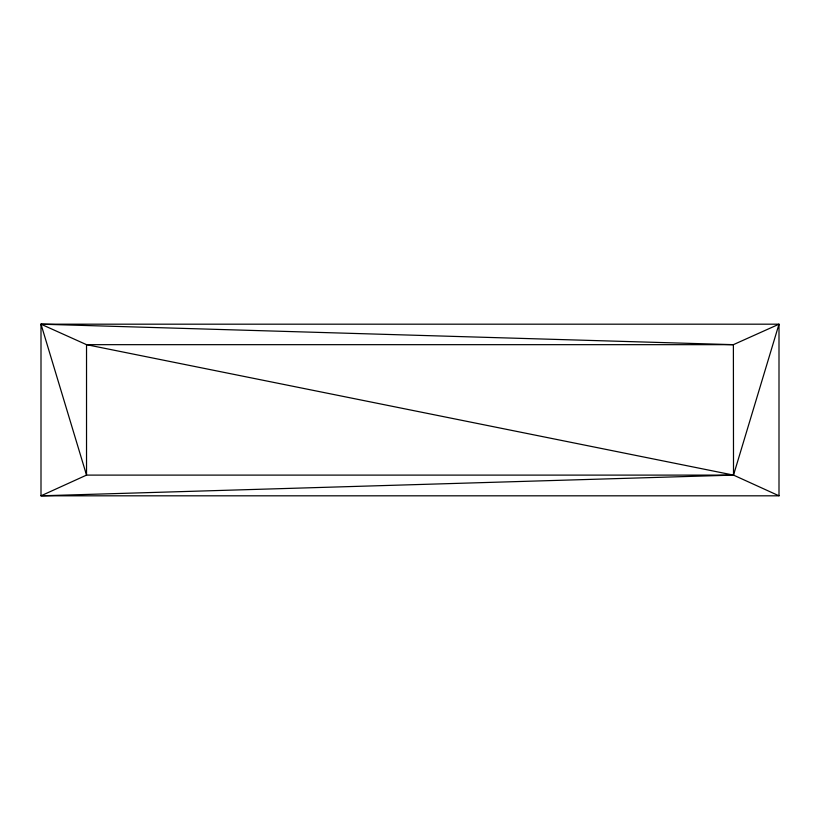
<?xml version="1.0" encoding="UTF-8"?>
<svg xmlns="http://www.w3.org/2000/svg" width="820" height="820" viewBox="0 0 820 820"><rect width="100%" height="100%" fill="white"/><g stroke="black" fill="none" stroke-linecap="round" stroke-linejoin="round"><path stroke-width="1.23" d="M779 495.813L779 324.187L41 324.187L41 495.813L779 495.813L733.51 475.108L86.53 344.666L41 324.187L86.53 475.108L733.51 475.108L779 324.187L733.387 344.666L86.53 344.666L86.53 475.108L41 495.813L733.51 475.108L733.387 344.666L41 324.187"/></g></svg>
